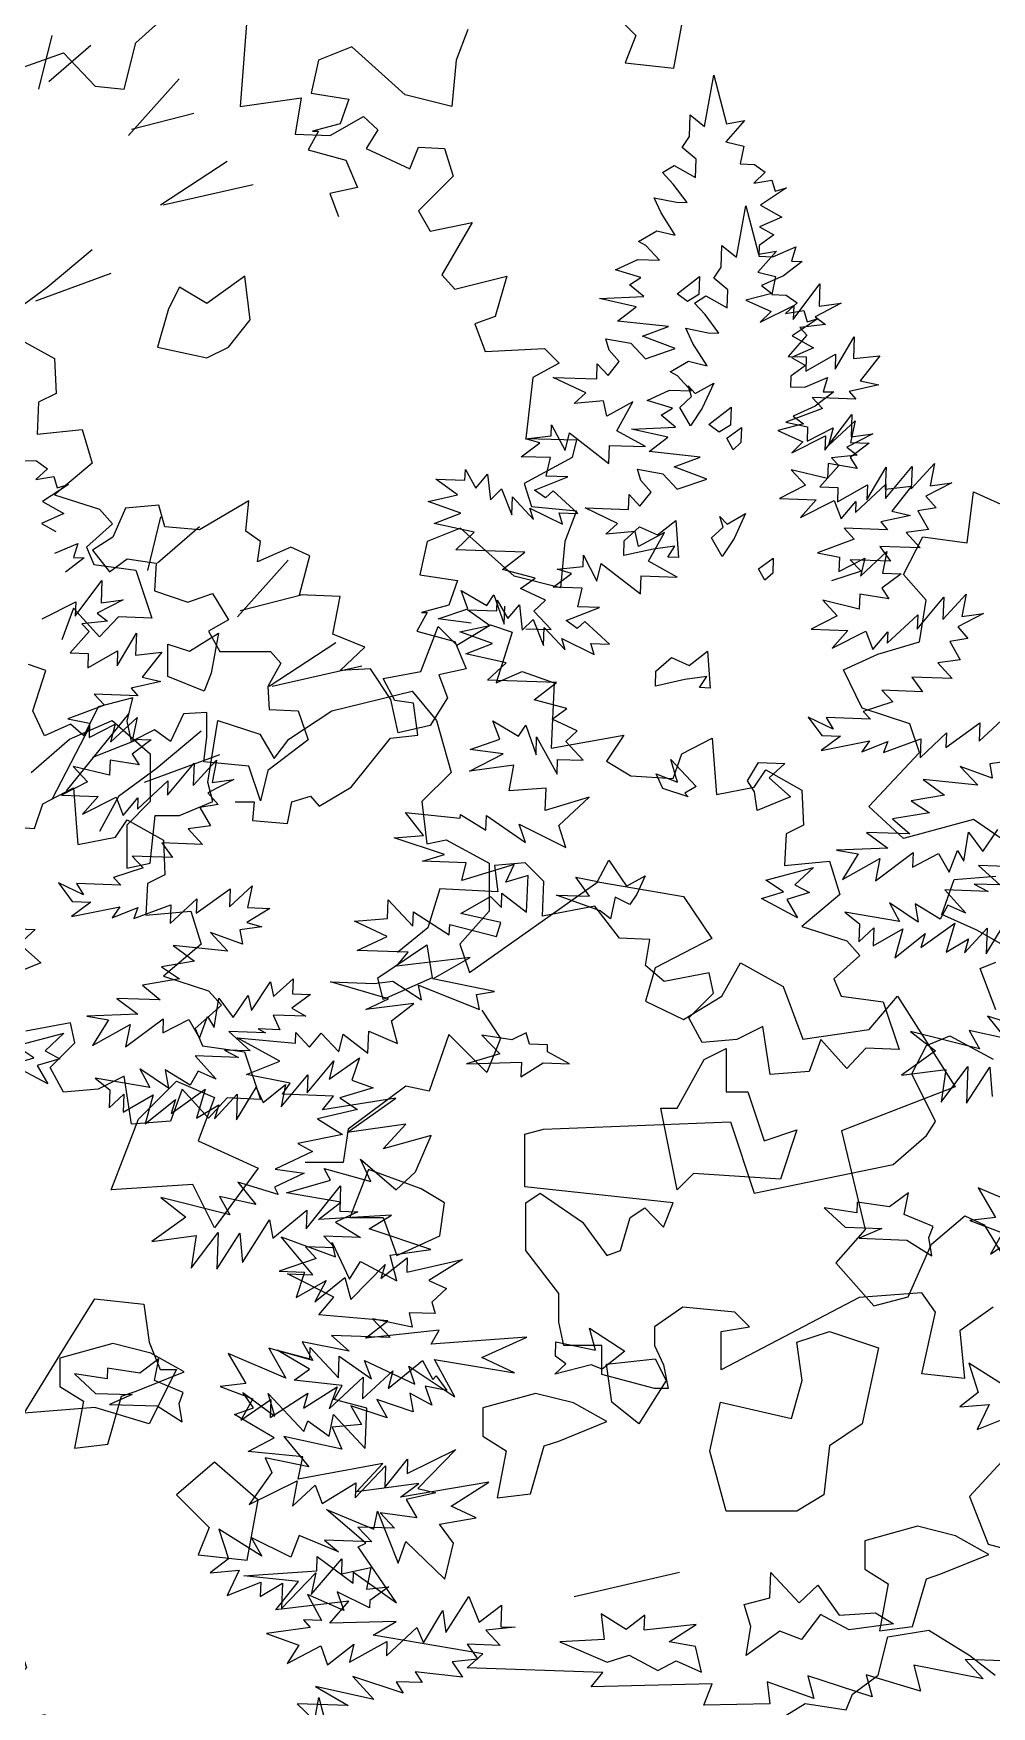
# Model space of a CAD drawing. Header units: inches. Extents: x 11.9 to 85.3, y 21.1 to 37.4.
# Drawn here: x 28.207 to 28.52, y 22.707 to 23.254 of the extents above; entities that cross this region are included whole.
import ezdxf

# ---------------------------------------------------------------- set-up
doc = ezdxf.new("R2010")
doc.units = ezdxf.units.IN
doc.header["$MEASUREMENT"] = 0
doc.layers.add('CAY', color=94, linetype='Continuous')
doc.layers.add('CAY-3', color=61, linetype='Continuous')

# ---------------------------------------------------------------- blocks, each defined once
blk = doc.blocks.new('A$C76451831')
at = {"layer": 'CAY'}
for p, q in [((1479.9, 1929.8), (1538.3, 1944)), ((1538.3, 1944), (1555.9, 1922.7)), ((1448.6, 1909.2), (1479.9, 1929.8)), ((1288.9, 1909.2), (1320.1, 1922.7)), ((1320.1, 1922.7), (1347.8, 1898.6)), ((1389.7, 1877.9), (1396.8, 1922.7)), ((1396.8, 1922.7), (1427.4, 1912.7)), ((1427.4, 1912.7), (1438, 1895)), ((1555.9, 1922.7), (1566.6, 1885)), ((1261.1, 1885), (1288.9, 1909.2)), ((1438, 1895), (1448.6, 1909.2)), ((1347.8, 1898.6), (1347.8, 1863.8)), ((1393.2, 1863.8), (1389.7, 1877.9)), ((1566.6, 1885), (1545.3, 1863.8)), ((1347.8, 1863.8), (1330.7, 1846.6)), ((1369, 1853.7), (1393.2, 1863.8)), ((1545.3, 1863.8), (1548.9, 1833.1)), ((1347.8, 1818.9), (1351.4, 1853.7)), ((1351.4, 1853.7), (1369, 1853.7)), ((1330.7, 1846.6), (1330.7, 1815.4)), ((1548.9, 1833.1), (1563, 1836)), ((1563, 1836), (1594.3, 1818.9)), ((1330.7, 1815.4), (1347.8, 1818.9)), ((1594.3, 1818.9), (1594.3, 1784.1)), ((1580.1, 1739.3), (1673.3, 1805.4)), ((1673.3, 1805.4), (1735.8, 1794.7)), ((1735.8, 1794.7), (1756.4, 1764.1)), ((1594.3, 1784.1), (1573, 1759.9)), ((1573, 1759.9), (1580.1, 1739.3)), ((1756.4, 1764.1), (1715.1, 1742.8)), ((1715.1, 1742.8), (1708.1, 1718.6)), ((1763.5, 1722.2), (1777.1, 1746.4)), ((1777.1, 1746.4), (1808.3, 1729.3)), ((1808.3, 1729.3), (1822.5, 1690.9)), ((1708.1, 1718.6), (1735.8, 1705.1)), ((1735.8, 1705.1), (1763.5, 1722.2)), ((1870.8, 1698), (1891.4, 1722.2)), ((1891.4, 1722.2), (1933.3, 1656.1)), ((1822.5, 1690.9), (1870.8, 1698)), ((1933.3, 1656.1), (1850.8, 1624.3)), ((1850.8, 1624.3), (1867.9, 1552.3)), ((1916.2, 1541.7), (1940.4, 1562.3)), ((1940.4, 1562.3), (1954.5, 1555.8)), ((1867.9, 1552.3), (1846.6, 1528.1)), ((1954.5, 1555.8), (1982.2, 1510.4)), ((1899.1, 1503.3), (1916.2, 1541.7)), ((1846.6, 1528.1), (1874.3, 1496.9)), ((1874.3, 1496.9), (1899.1, 1503.3)), ((1985.2, 1403.1), (1943.9, 1358.2)), ((1943.9, 1358.2), (1957.5, 1323.4)), ((1957.5, 1323.4), (2020, 1306.3)), ((1732.8, 1302.8), (1656.2, 1285.1)), ((5943, 1269.4), (5949.7, 1306.8)), ((5949.7, 1306.8), (5958.9, 1271.5)), ((5931.9, 1262.1), (5932.4, 1277.9)), ((5932.4, 1277.9), (5943, 1269.4)), ((5972.1, 1273.8), (5958.5, 1258.4)), ((5958.9, 1271.5), (5972.1, 1273.8)), ((5926.6, 1254.1), (5931.9, 1262.1)), ((5936.7, 1245.6), (5926.6, 1254.1)), ((5958.5, 1258.4), (5971.5, 1255.2)), ((5971.5, 1255.2), (5968.8, 1242.2)), ((5936.3, 1232.4), (5936.7, 1245.6)), ((5968.8, 1242.2), (5979.2, 1241.8)), ((5979.2, 1241.8), (5987.1, 1236.1)), ((5912.4, 1236), (5920.7, 1241.1)), ((5920.2, 1227.6), (5912.4, 1236)), ((5920.7, 1241.1), (5936.3, 1232.4)), ((5987.1, 1236.1), (5978.7, 1228.2)), ((5978.7, 1228.2), (5991.9, 1230.5)), ((5991.9, 1230.5), (5994.4, 1222.3)), ((5906.3, 1217.6), (5922.5, 1214.3)), ((5911.3, 1206.6), (5906.3, 1217.6)), ((5930.2, 1214.1), (5920.2, 1227.6)), ((6002.6, 1224.7), (5983.6, 1212.2)), ((5994.4, 1222.3), (6002.6, 1224.7)), ((5921.6, 1190.3), (5911.3, 1206.6)), ((5922.5, 1214.3), (5930.2, 1214.1)), ((5983.6, 1212.2), (5999.1, 1203.5)), ((5894.8, 1185.8), (5908.2, 1193.5)), ((5908.2, 1193.5), (5921.6, 1190.3)), ((5999.1, 1203.5), (5983, 1196.4)), ((5983, 1196.4), (5993.3, 1190.6)), ((5900.1, 1182.9), (5894.8, 1185.8)), ((5910.1, 1172.2), (5900.1, 1182.9)), ((5982.6, 1182.8), (5982.3, 1175.1)), ((5993.3, 1190.6), (5982.6, 1182.8)), ((5992.7, 1174.7), (6009.3, 1181.8)), ((6009.3, 1181.8), (6006.2, 1171.5)), ((5878.2, 1165.1), (5894.3, 1172.7)), ((5894.3, 1172.7), (5910.1, 1172.2)), ((5982.3, 1175.1), (5992.7, 1174.7)), ((6013.9, 1171.3), (6000.4, 1160.8)), ((6006.2, 1171.5), (6013.9, 1171.3)), ((5896.6, 1159.5), (5878.2, 1165.1)), ((5888.2, 1154.3), (5896.6, 1159.5)), ((6000.4, 1160.8), (5984.3, 1153.7)), ((5866.6, 1144.2), (5898.8, 1145.8)), ((5898.8, 1145.8), (5888.2, 1154.3)), ((5991.8, 1148), (5973, 1143.2)), ((5984.3, 1153.7), (5991.8, 1148)), ((6007.4, 1128.9), (6026.9, 1154.9)), ((6026.9, 1154.9), (6026.3, 1138.6)), ((5893.1, 1138.3), (5866.6, 1144.2)), ((5879.6, 1127.9), (5893.1, 1138.3)), ((5973, 1143.2), (5991.3, 1134.9)), ((5983.3, 1127), (6007.8, 1139.3)), ((5991.3, 1134.9), (5983.3, 1127)), ((6007.8, 1139.3), (6007.4, 1128.9)), ((6042.3, 1140.8), (6023.3, 1131)), ((6026.3, 1138.6), (6042.3, 1140.8)), ((5916.6, 1123.9), (5879.6, 1127.9)), ((5897.8, 1116.8), (5916.6, 1123.9)), ((6030.9, 1125.3), (6012.2, 1123.3)), ((6012.2, 1123.3), (6017.4, 1117.6)), ((6023.3, 1131), (6030.9, 1125.3)), ((5443.6, 1115.3), (5470, 1100.6)), ((5871, 1115), (5889.4, 1111.7)), ((5873.4, 1106.8), (5871, 1115)), ((5889.4, 1111.7), (5899.9, 1100.4)), ((5921.5, 1107.8), (5897.8, 1116.8)), ((5899.9, 1100.4), (5921.5, 1107.8)), ((6017.4, 1117.6), (6003.8, 1102.2)), ((6037.9, 1092.9), (6051.8, 1116.4)), ((6051.8, 1116.4), (6051.3, 1100.6)), ((5470, 1100.6), (5471.1, 1075.2)), ((5864.5, 1085.8), (5864.9, 1096.7)), ((5864.9, 1096.7), (5872.8, 1088.2)), ((5872.8, 1088.2), (5880.8, 1098.4)), ((5880.8, 1098.4), (5873.4, 1106.8)), ((6003.8, 1102.2), (6016.9, 1101.8)), ((6016.5, 1091.4), (6038.3, 1103.8)), ((6016.9, 1101.8), (6016.5, 1091.4)), ((6038.3, 1103.8), (6037.9, 1092.9)), ((6051.3, 1100.6), (6070.4, 1102.6)), ((6070.4, 1102.6), (6056.2, 1084.5)), ((5856.5, 1075.7), (5832.8, 1086.9)), ((5832.8, 1086.9), (5864.5, 1085.8)), ((6056.2, 1084.5), (6069.6, 1081.4)), ((5471.1, 1075.2), (5458.4, 1068.9)), ((5848, 1067.8), (5856.5, 1075.7)), ((6053, 1071.1), (6021.3, 1072.2)), ((6021.3, 1072.2), (6028.7, 1064.2)), ((6069.6, 1081.4), (6048.2, 1076.7)), ((6048.2, 1076.7), (6053, 1071.1)), ((5458.4, 1068.9), (5457.3, 1045.7)), ((5869.4, 1069.8), (5848, 1067.8)), ((5871.7, 1058.8), (5869.4, 1069.8)), ((5890.7, 1069), (5871.7, 1058.8)), ((5879.1, 1048.1), (5890.7, 1069)), ((6028.7, 1064.2), (6002.1, 1054.3)), ((5457.3, 1045.7), (5490, 1048.9)), ((5490, 1048.9), (5497.4, 1024.6)), ((5831.4, 1044.3), (5831.6, 1052.5)), ((5831.6, 1052.5), (5841.4, 1033.6)), ((5900, 1036.5), (5879.1, 1048.1)), ((6002.1, 1054.3), (6017.8, 1051)), ((6017.8, 1051), (6017.5, 1040.6)), ((6017.5, 1040.6), (6036.4, 1050.3)), ((6033.2, 1037.3), (6052.4, 1055.2)), ((6036.4, 1050.3), (6033.2, 1037.3)), ((6052.4, 1055.2), (6049.1, 1039.5)), ((5809.5, 1029.2), (5823, 1039.2)), ((5812.7, 1042.3), (5831.4, 1044.3)), ((5823, 1039.2), (5812.7, 1042.3)), ((5841.4, 1033.6), (5844.6, 1046.6)), ((5844.6, 1046.6), (5873.3, 1024.3)), ((5873.3, 1024.3), (5873.7, 1037.4)), ((5873.7, 1037.4), (5900, 1036.5)), ((6062.7, 1039), (6048.8, 1028.6)), ((6049.1, 1039.5), (6062.7, 1039)), ((5446.4, 1026.4), (5456.8, 1026.1)), ((5456.8, 1026.1), (5464.8, 1020.4)), ((5497.4, 1024.6), (5470, 1001.4)), ((5830.8, 1028.5), (5809.5, 1029.2)), ((5827.6, 1015), (5830.8, 1028.5)), ((6032.8, 1024.2), (6032.4, 1013.3)), ((6053.9, 1020.7), (6032.8, 1024.2)), ((6048.8, 1028.6), (6053.9, 1020.7)), ((6093.3, 1005.7), (6110.2, 1024.2)), ((6110.2, 1024.2), (6107, 1008)), ((5464.8, 1020.4), (5456.3, 1012.5)), ((5456.3, 1012.5), (5469.5, 1014.7)), ((5469.5, 1014.7), (5472, 1006.5)), ((5747.3, 1012.8), (5768.6, 1012.1)), ((5763.2, 1001.4), (5747.3, 1012.8)), ((5768.6, 1012.1), (5768.9, 1019.8)), ((5768.9, 1019.8), (5776.6, 1006.4)), ((5776.6, 1006.4), (5785.1, 1016.5)), ((5785.1, 1016.5), (5787.1, 997.8)), ((5819.1, 1004.9), (5843.5, 1014.5)), ((5843.5, 1014.5), (5827.6, 1015)), ((6005.9, 1019.7), (6016.3, 1008.4)), ((6032.4, 1013.3), (6005.9, 1019.7)), ((6074.5, 998.7), (6093.9, 1022)), ((6093.9, 1022), (6093.3, 1005.7)), ((5480.2, 1008.9), (5461.2, 996.5)), ((5470, 1001.4), (5502.7, 990.9)), ((5472, 1006.5), (5480.2, 1008.9)), ((5741.8, 996.7), (5763.2, 1001.4)), ((5787.1, 997.8), (5795.1, 1005.7)), ((5795.1, 1005.7), (5802.6, 986.9)), ((5802.6, 986.9), (5803.1, 1000)), ((5803.1, 1000), (5818.4, 983.6)), ((5827.1, 999.2), (5819.1, 1004.9)), ((5832.7, 1004.4), (5827.1, 999.2)), ((5850.7, 987.9), (5832.7, 1004.4)), ((6016.3, 1008.4), (5997.4, 998.7)), ((5997.4, 998.7), (6024.1, 997.7)), ((6052.8, 988.6), (6074.8, 1009.1)), ((6074.8, 1009.1), (6074.5, 998.7)), ((6122.9, 1010.1), (6104, 1000.4)), ((6104, 1000.4), (6111.4, 992)), ((6107, 1008), (6122.9, 1010.1)), ((5476.8, 987.8), (5460.6, 980.6)), ((5461.2, 996.5), (5476.8, 987.8)), ((5502.7, 990.9), (5512.2, 980.3)), ((5765.5, 988.2), (5741.8, 996.7)), ((5746.2, 980.7), (5765.5, 988.2)), ((5818.4, 983.6), (5815.9, 991.8)), ((5815.9, 991.8), (5839.5, 980.1)), ((5839.5, 980.1), (5837.1, 988.4)), ((5837.1, 988.4), (5850.7, 987.9)), ((6024.1, 997.7), (6012.8, 985)), ((6012.8, 985), (6037.3, 997.3)), ((6037.3, 997.3), (6042.2, 983.9)), ((6042.2, 983.9), (6053.1, 996.7)), ((6053.1, 996.7), (6052.8, 988.6)), ((6111.4, 992), (6098.2, 989.7)), ((6098.2, 989.7), (6105.9, 976.3)), ((5460.6, 980.6), (5470.9, 974.8)), ((5512.2, 980.3), (5493.2, 963.4)), ((5775.4, 974.2), (5746.2, 980.7)), ((5761.9, 961.5), (5775.4, 974.2)), ((6105.9, 976.3), (6089.5, 974.1)), ((6089.5, 974.1), (6099.9, 962.9)), ((5470.3, 959), (5486.9, 966.1)), ((5486.9, 966.1), (5483.8, 955.8)), ((5493.2, 963.4), (5498.5, 950.8)), ((6070.5, 963.9), (6078.3, 953.2)), ((6099.9, 962.9), (6070.5, 963.9)), ((5491.5, 955.5), (5478, 945.1)), ((5483.8, 955.8), (5491.5, 955.5)), ((5498.5, 950.8), (5529.1, 946.6)), ((5812.1, 959.8), (5761.9, 961.5)), ((5795.8, 947.2), (5812.1, 959.8)), ((6078.3, 953.2), (6048.9, 954.2)), ((6048.9, 954.2), (6056.8, 945.8)), ((5485, 913.1), (5504.5, 939.2)), ((5504.5, 939.2), (5503.9, 922.9)), ((5529.1, 946.6), (5540.7, 911.8)), ((5819.6, 940.9), (5795.8, 947.2)), ((5808.9, 933.2), (5819.6, 940.9)), ((6056.8, 945.8), (6035.2, 938.9)), ((5770.8, 918.6), (5765.8, 931.9)), ((5765.8, 931.9), (5784.4, 920.9)), ((5784.4, 920.9), (5789.7, 928.8)), ((5789.7, 928.8), (5797.1, 907.3)), ((5827.2, 924.8), (5808.9, 933.2)), ((5460.9, 911.2), (5485.4, 923.5)), ((5483.7, 919.1), (5475.3, 895.9)), ((5502.7, 898.1), (5483.7, 919.1)), ((5485.4, 923.5), (5485, 913.1)), ((5519.9, 925), (5501, 915.3)), ((5501, 915.3), (5508.5, 909.6)), ((5503.9, 922.9), (5519.9, 925)), ((5749.2, 911.2), (5770.8, 918.6)), ((5797.1, 907.3), (5797.6, 920.4)), ((5818.7, 916.9), (5827.2, 924.8)), ((5831.4, 903.4), (5818.7, 916.9)), ((5495.1, 901.9), (5481.4, 886.5)), ((5508.5, 909.6), (5489.8, 907.5)), ((5489.8, 907.5), (5495.1, 901.9)), ((5516.4, 912.8), (5502.7, 898.1)), ((5540.7, 911.8), (5516.4, 912.8)), ((5773.1, 908.1), (5749.2, 911.2)), ((5812.9, 904), (5831.4, 903.4)), ((5515.5, 877.1), (5529.5, 900.7)), ((5529.5, 900.7), (5528.9, 884.8)), ((5481.4, 886.5), (5494.5, 886)), ((5494.1, 875.6), (5515.9, 888)), ((5494.5, 886), (5494.1, 875.6)), ((5515.9, 888), (5515.5, 877.1)), ((5528.9, 884.8), (5548, 886.9)), ((5548, 886.9), (5533.8, 868.8)), ((5547.3, 865.6), (5525.8, 860.9)), ((5533.8, 868.8), (5547.3, 865.6)), ((5498.9, 856.4), (5506.3, 848.5)), ((5530.6, 855.3), (5498.9, 856.4)), ((5525.8, 860.9), (5530.6, 855.3)), ((5506.3, 848.5), (5479.7, 838.5)), ((5479.7, 838.5), (5495.4, 835.2)), ((5495.4, 835.2), (5495.1, 824.8)), ((5495.1, 824.8), (5514, 834.6)), ((5510.8, 821.5), (5530, 839.5)), ((5514, 834.6), (5510.8, 821.5)), ((5530, 839.5), (5526.8, 823.7)), ((5540.3, 823.2), (5526.4, 812.8)), ((5526.8, 823.7), (5540.3, 823.2)), ((5510, 797.5), (5483.5, 803.9)), ((5483.5, 803.9), (5494, 792.7)), ((5510.4, 808.4), (5510, 797.5)), ((5531.5, 805), (5510.4, 808.4)), ((5526.4, 812.8), (5531.5, 805)), ((5552.1, 782.9), (5571.5, 806.3)), ((5570.9, 790), (5587.9, 808.4)), ((5571.5, 806.3), (5570.9, 790)), ((5587.9, 808.4), (5584.6, 792.2)), ((5494, 792.7), (5475, 782.9)), ((5530.4, 772.8), (5552.4, 793.3)), ((5552.4, 793.3), (5552.1, 782.9)), ((5600.5, 794.4), (5581.6, 784.6)), ((5584.6, 792.2), (5600.5, 794.4)), ((5475, 782.9), (5501.7, 782)), ((5501.7, 782), (5490.4, 769.2)), ((5490.4, 769.2), (5514.9, 781.5)), ((5514.9, 781.5), (5519.8, 768.2)), ((5519.8, 768.2), (5530.7, 781)), ((5530.7, 781), (5530.4, 772.8)), ((5581.6, 784.6), (5589, 776.2)), ((5589, 776.2), (5575.8, 773.9)), ((5575.8, 773.9), (5583.5, 760.5)), ((5583.5, 760.5), (5567.1, 758.4)), ((5567.1, 758.4), (5577.6, 747.1)), ((5577.6, 747.1), (5548.1, 748.2)), ((5548.1, 748.2), (5555.9, 737.5)), ((5526.5, 738.5), (5534.4, 730.1)), ((5555.9, 737.5), (5526.5, 738.5)), ((5472.8, 719.1), (5482.8, 705.6)), ((5491.1, 710.3), (5472.8, 719.1)), ((5518.1, 717.5), (5485.9, 718.6)), ((5485.9, 718.6), (5491.1, 710.3)), ((5534.4, 730.1), (5512.8, 723.1)), ((5512.8, 723.1), (5518.1, 717.5)), ((5554.2, 689.5), (5573.5, 707.4)), ((5573.1, 697), (5597.7, 714.7)), ((5573.5, 707.4), (5573.1, 697)), ((5597.3, 701.6), (5613.7, 716.9)), ((5597.7, 714.7), (5597.3, 701.6)), ((5613.7, 716.9), (5610.4, 701.1)), ((5496.3, 705.1), (5482.4, 694.7)), ((5482.4, 694.7), (5517.5, 701.6)), ((5482.8, 705.6), (5496.3, 705.1)), ((5517.5, 701.6), (5511.8, 693.7)), ((5511.8, 693.7), (5530.6, 701.2)), ((5527.6, 693.1), (5554.7, 703.1)), ((5530.6, 701.2), (5527.6, 693.1)), ((5554.7, 703.1), (5554.2, 689.5)), ((5626.7, 700.5), (5610, 690.2)), ((5610.4, 701.1), (5626.7, 700.5)), ((5606.7, 674.5), (5583.5, 683)), ((5583.5, 683), (5596.1, 669.4)), ((5620.8, 687.1), (5604.8, 685)), ((5604.8, 685), (5606.7, 674.5)), ((5610, 690.2), (5620.8, 687.1)), ((5596.1, 669.4), (5556.4, 673.5)), ((5556.4, 673.5), (5571.9, 662.1)), ((5571.9, 662.1), (5547.7, 658)), ((5547.7, 658), (5561, 649.3)), ((5561, 649.3), (5534.1, 644.8)), ((5613.2, 626.2), (5627.1, 647)), ((5627.1, 647), (5629.4, 636.5)), ((5629.4, 636.5), (5643.5, 649.2)), ((5643.5, 649.2), (5643.1, 638.3)), ((5515.2, 635.1), (5530.7, 623.7)), ((5546.9, 634), (5515.2, 635.1)), ((5534.1, 644.8), (5546.9, 634)), ((5586.1, 614), (5589.5, 635.2)), ((5589.5, 635.2), (5599.9, 621.2)), ((5599.9, 621.2), (5610.9, 637.2)), ((5610.9, 637.2), (5613.2, 626.2)), ((5656.2, 637.9), (5642.7, 627.9)), ((5643.1, 638.3), (5656.2, 637.9)), ((5530.7, 623.7), (5493.4, 622.2)), ((5493.4, 622.2), (5509.2, 619.4)), ((5575.4, 606.2), (5581.3, 621.9)), ((5581.3, 621.9), (5586.1, 614)), ((5629, 622.9), (5634, 612.3)), ((5652.9, 622.1), (5629, 622.9)), ((5642.7, 627.9), (5652.9, 622.1)), ((5509.2, 619.4), (5497.7, 600.8)), ((5497.7, 600.8), (5525, 616.1)), ((5521.7, 599.9), (5549.1, 620.3)), ((5525, 616.1), (5521.7, 599.9)), ((5549.1, 620.3), (5548.8, 609.9)), ((5548.8, 609.9), (5567.7, 619.6)), ((5567.7, 619.6), (5575.4, 606.2)), ((5596.8, 610.9), (5612.2, 596.8)), ((5623.5, 610), (5596.8, 610.9)), ((5618.2, 612.9), (5623.5, 610)), ((5634, 612.3), (5618.2, 612.9)), ((5612.2, 596.8), (5593.6, 597.4)), ((5593.6, 597.4), (5603.9, 592.1)), ((5603.9, 592.1), (5572.2, 593.2)), ((5572.2, 593.2), (5587.5, 576.3)), ((5653.7, 566.3), (5673.1, 589.7)), ((5669.9, 576.2), (5691.8, 591.7)), ((5673.1, 589.7), (5669.9, 576.2)), ((5691.8, 591.7), (5686.2, 575.6)), ((5499.6, 577.1), (5510.2, 568.6)), ((5539.2, 570.3), (5499.6, 577.1)), ((5552.8, 569.8), (5532, 583.7)), ((5532, 583.7), (5539.2, 570.3)), ((5568.7, 572), (5550.5, 583.1)), ((5550.5, 583.1), (5552.8, 569.8)), ((5574.5, 582.2), (5568.7, 572)), ((5587.5, 576.3), (5574.5, 582.2)), ((5621.8, 559.3), (5638.1, 572.3)), ((5634.8, 556.1), (5654.2, 579.4)), ((5638.1, 572.3), (5634.8, 556.1)), ((5654.2, 579.4), (5653.7, 566.3)), ((5686.2, 575.6), (5701.9, 570.1)), ((5510.2, 568.6), (5509.7, 555.5)), ((5509.7, 555.5), (5520.5, 565.5)), ((5520.5, 565.5), (5520, 552.4)), ((5520, 552.4), (5541.7, 564.8)), ((5541.7, 564.8), (5536, 543.7)), ((5536, 543.7), (5557.9, 561.5)), ((5554.9, 551.2), (5579.5, 568.9)), ((5557.9, 561.5), (5554.9, 551.2)), ((5579.5, 568.9), (5573.3, 547.8)), ((5586.4, 547.4), (5602.9, 565.4)), ((5602.3, 546.8), (5616.7, 570.3)), ((5602.9, 565.4), (5602.3, 546.8)), ((5616.7, 570.3), (5621.8, 559.3)), ((5701.9, 570.1), (5677.6, 562.8)), ((5677.6, 562.8), (5690.5, 554.2)), ((5573.3, 547.8), (5589.5, 557.7)), ((5589.5, 557.7), (5586.4, 547.4)), ((5690.5, 554.2), (5661.2, 547.5)), ((5679.4, 536), (5647, 529.4)), ((5661.2, 547.5), (5679.4, 536)), ((5683.6, 539.8), (5680.1, 515.6)), ((5657.7, 523.6), (5630.5, 510.9)), ((5647, 529.4), (5657.7, 523.6)), ((5680.1, 515.6), (5652.4, 515.6)), ((5632.6, 492.3), (5603.4, 501.4)), ((5603.4, 501.4), (5616.4, 485.1)), ((5651.7, 507.9), (5630, 497.8)), ((5630.5, 510.9), (5651.7, 507.9)), ((5597.6, 477.6), (5547.3, 490.2)), ((5547.3, 490.2), (5565.4, 476)), ((5589.9, 491), (5597.6, 477.6)), ((5616.4, 485.1), (5589.9, 491)), ((5630, 497.8), (5632.6, 492.3)), ((5653, 467.5), (5678.1, 498.8)), ((5678.1, 498.8), (5677.5, 480.3)), ((5565.4, 476), (5540.7, 458.3)), ((5628.7, 460.7), (5653.5, 481.1)), ((5653.5, 481.1), (5653, 467.5)), ((5690.6, 479.8), (5674.5, 472.2)), ((5677.5, 480.3), (5690.6, 479.8)), ((5540.7, 458.3), (5573.1, 462.6)), ((5569.5, 438.7), (5589, 464.8)), ((5573.1, 462.6), (5569.5, 438.7)), ((5589, 464.8), (5588.1, 438)), ((5588.1, 438), (5604.8, 464.2)), ((5604.8, 464.2), (5606.8, 442.8)), ((5606.8, 442.8), (5626.5, 473.9)), ((5626.5, 473.9), (5628.7, 460.7)), ((5674.5, 472.2), (5692.6, 461.1)), ((5652.5, 454.4), (5660.4, 445.9)), ((5673.8, 453.6), (5652.5, 454.4)), ((5665.9, 462.1), (5673.8, 453.6)), ((5692.6, 461.1), (5665.9, 462.1)), ((5660.4, 445.9), (5633.3, 436.5)), ((5685.6, 416.1), (5710.5, 441.5)), ((5707.5, 431.2), (5726.6, 446.4)), ((5710.5, 441.5), (5707.5, 431.2)), ((5726.6, 446.4), (5726.2, 435.9)), ((5726.2, 435.9), (5766.8, 445)), ((5766.8, 445), (5742.3, 429.9)), ((5633.3, 436.5), (5651.9, 435.8)), ((5651.9, 435.8), (5645.8, 417.4)), ((5645.8, 417.4), (5667.5, 429.8)), ((5659.3, 414.3), (5681.2, 432.1)), ((5667.5, 429.8), (5659.3, 414.3)), ((5681.2, 432.1), (5685.6, 416.1)), ((5742.3, 429.9), (5755.2, 424.1)), ((5755.2, 424.1), (5744.5, 414)), ((5744.5, 414), (5746.9, 405.8)), ((5701.4, 401.9), (5714.1, 388.3)), ((5730.2, 395.9), (5701.4, 401.9)), ((5746.9, 405.8), (5727.9, 406.4)), ((5727.9, 406.4), (5730.2, 395.9)), ((5714.1, 388.3), (5671.6, 389.8)), ((5671.6, 389.8), (5684.3, 378.5)), ((5625.9, 380.5), (5638.3, 358.8)), ((5657.8, 371.7), (5625.9, 380.5)), ((5650.1, 385.1), (5657.8, 371.7)), ((5684.3, 378.5), (5650.1, 385.1)), ((5596.3, 376.6), (5609.2, 354.8)), ((5638.3, 358.8), (5596.3, 376.6)), ((5712.8, 351.2), (5737.6, 371.6)), ((5737.6, 371.6), (5745.2, 357.8)), ((5609.2, 354.8), (5590.5, 352.7)), ((5669.7, 336.4), (5694.5, 359.5)), ((5694, 343.7), (5716, 364.2)), ((5694.5, 359.5), (5694, 343.7)), ((5716, 364.2), (5712.8, 351.2)), ((5745.2, 357.8), (5747.6, 360.4)), ((5747.6, 360.4), (5755.4, 349.7)), ((5590.5, 352.7), (5614.2, 343.7)), ((5614.2, 343.7), (5605.5, 328.2)), ((5605.5, 328.2), (5627.4, 343.3)), ((5626.9, 330.2), (5654.2, 347.8)), ((5627.4, 343.3), (5626.9, 330.2)), ((5651.2, 337), (5675.7, 352.5)), ((5654.2, 347.8), (5651.2, 337)), ((5675.7, 352.5), (5669.7, 336.4)), ((5730.8, 334.2), (5704.4, 343.3)), ((5704.4, 343.3), (5712.1, 329.9)), ((5744.6, 339.2), (5728.6, 347.9)), ((5728.6, 347.9), (5730.8, 334.2)), ((5755.4, 349.7), (5739.6, 353)), ((5739.6, 353), (5744.6, 339.2)), ((5712.1, 329.9), (5685.6, 338.5)), ((5685.6, 338.5), (5693.3, 325.1)), ((5693.3, 325.1), (5672, 323.1)), ((5672, 323.1), (5679.1, 307)), ((5636.8, 316.2), (5655.1, 294.3)), ((5679.1, 307), (5636.8, 316.2)), ((5726.5, 289.5), (5762, 306.9)), ((5762, 306.9), (5734.3, 278.4)), ((5623.2, 300.8), (5628.2, 290.2)), ((5655.1, 294.3), (5623.2, 300.8)), ((5688.7, 271.8), (5710.9, 295)), ((5710.3, 279.2), (5726.9, 299.9)), ((5710.9, 295), (5710.3, 279.2)), ((5726.9, 299.9), (5726.5, 289.5)), ((5628.2, 290.2), (5611.5, 266.8)), ((5611.5, 266.8), (5646.6, 284.1)), ((5646.6, 284.1), (5643.2, 265.7)), ((5643.2, 265.7), (5659.6, 281)), ((5659.6, 281), (5664.6, 267.6)), ((5664.6, 267.6), (5689.1, 282.7)), ((5689.1, 282.7), (5688.7, 271.8)), ((5747.3, 275.2), (5725.9, 270.5)), ((5725.9, 270.5), (5733.6, 257.1)), ((5734.3, 278.4), (5747.3, 275.2)), ((5733.6, 257.1), (5706.9, 260.7)), ((5706.9, 260.7), (5717.4, 249.5)), ((5620.7, 229.3), (5589.6, 249)), ((5589.6, 249), (5596.6, 227.4)), ((5647.9, 244.2), (5641.9, 228.5)), ((5676.5, 232.3), (5647.9, 244.2)), ((5717.4, 249.5), (5690.7, 250.4)), ((5690.7, 250.4), (5700.8, 239.6)), ((5641.9, 228.5), (5613, 242.7)), ((5613, 242.7), (5620.7, 229.3)), ((5700.8, 239.6), (5666.4, 240.8)), ((5666.4, 240.8), (5676.5, 232.3)), ((5596.6, 227.4), (5583.1, 217)), ((5656.8, 201.3), (5679, 227.2)), ((5679, 227.2), (5678.7, 216.4)), ((5678.7, 216.4), (5700.1, 221.1)), ((5700.1, 221.1), (5696.9, 205.3)), ((5583.1, 217), (5604.4, 219)), ((5604.4, 219), (5595.6, 200.7)), ((5595.6, 200.7), (5620, 210.3)), ((5620, 210.3), (5619.6, 199.9)), ((5619.6, 199.9), (5635.8, 209.7)), ((5635.2, 191.1), (5660.1, 217)), ((5635.8, 209.7), (5635.2, 191.1)), ((5660.1, 217), (5656.8, 201.3)), ((5696.9, 205.3), (5713.2, 207)), ((5713.2, 207), (5699.3, 197.1)), ((5654.1, 201.4), (5664.3, 182.4)), ((5680.4, 189.6), (5654.1, 201.4)), ((5699.1, 191.6), (5675.5, 203.3)), ((5675.5, 203.3), (5680.4, 189.6)), ((5699.3, 197.1), (5699.1, 191.6)), ((5754.7, 173.8), (5771.4, 200)), ((5771.4, 200), (5778.9, 181.1)), ((5651.2, 182.9), (5656, 177.3)), ((5664.3, 182.4), (5651.2, 182.9)), ((5738.5, 166.2), (5752.5, 189.8)), ((5752.5, 189.8), (5754.7, 173.8)), ((5778.9, 181.1), (5795.2, 193.7)), ((5795.2, 193.7), (5794.7, 177.9)), ((5656, 177.3), (5624.1, 172.9)), ((5624.1, 172.9), (5647.8, 164.4)), ((5711.5, 156.8), (5733.5, 177.3)), ((5733.5, 177.3), (5738.5, 166.2)), ((5805.1, 177.5), (5783.7, 175.5)), ((5783.7, 175.5), (5794.2, 164.3)), ((5794.7, 177.9), (5805.1, 177.5)), ((5647.8, 164.4), (5639.2, 151.1)), ((5639.2, 151.1), (5663.7, 163.9)), ((5663.7, 163.9), (5668.6, 150.1)), ((5668.6, 150.1), (5687.7, 165.3)), ((5684.6, 152.2), (5711.8, 167.2)), ((5687.7, 165.3), (5684.6, 152.2)), ((5711.8, 167.2), (5711.5, 156.8)), ((5794.2, 164.3), (5770.2, 165.1)), ((5770.2, 165.1), (5778, 154.4)), ((5778, 154.4), (5759.3, 152.4)), ((5759.3, 152.4), (5766.7, 141.2)), ((5702.2, 124.9), (5659.9, 134.5)), ((5659.9, 134.5), (5683.5, 120.6)), ((5723.7, 129.6), (5686.9, 141.7)), ((5686.9, 141.7), (5702.2, 124.9)), ((5737.5, 137.3), (5718.5, 137.9)), ((5718.5, 137.9), (5723.7, 129.6)), ((5766.7, 141.2), (5732.4, 145.1)), ((5732.4, 145.1), (5737.5, 137.3)), ((5646.4, 121.9), (5664.3, 104.9)), ((5683.5, 120.6), (5646.4, 121.9))]:
    blk.add_line(p, q, dxfattribs=at)
for points in [[(5770.6, 1340), (5762.2, 1317.8), (5759, 1284.1), (5725.2, 1292.5), (5686.2, 1327.3), (5662, 1317.8), (5656.7, 1293.6), (5684.1, 1289.3), (5677.8, 1271.4), (5657.7, 1266.1), (5662, 1266.1), (5654.6, 1252.4), (5682, 1245), (5690.4, 1225), (5670.4, 1220.8), (5676.7, 1203.9)], [(936, 1353.6), (923.4, 1317.7), (941.3, 1311.4), (974, 1323), (997.2, 1298.7), (1018.3, 1296.6), (1026.7, 1330.4), (1055.2, 1355.7)], [(1107.9, 1353.6), (1102.7, 1284), (1147, 1290.3), (1142.7, 1263.9), (1168.1, 1262.9), (1192.3, 1276.6), (1202.9, 1267.1), (1194.4, 1253.4), (1226.1, 1238.6), (1232.4, 1254.5), (1251.4, 1253.4), (1257.7, 1233.4), (1232.4, 1208), (1240.8, 1193.3), (1271.4, 1199.6), (1249.3, 1161.6), (1258.8, 1151.1), (1296.7, 1160.6), (1288.3, 1131.1), (1273.5, 1125.8), (1280.9, 1105.7), (1324.2, 1107.9), (1334.7, 1097.3), (1315.7, 1086.8), (1310.4, 1042.5), (1347.4, 1041.4), (1344.2, 1028.7), (1309.4, 1009.8), (1314.7, 992.9), (1347.4, 989.7), (1338.9, 967.6), (1335.8, 933.8), (1302, 942.3), (1263, 977.1), (1238.7, 967.6), (1233.4, 943.3), (1260.9, 939.1), (1254.5, 921.2), (1234.5, 915.9), (1238.7, 915.9), (1231.3, 902.2), (1258.8, 894.8), (1267.2, 874.8), (1247.2, 870.5), (1253.5, 853.7)], [(5467.9, 1335.7), (5458.4, 1296.7)], [(5496.4, 1328.4), (5465.8, 1302)], [(5560.7, 1304.1), (5523.8, 1263)], [(1805.7, 1196), (1824.2, 1207.4), (1854.1, 1203), (1858.8, 1214.4), (1877.3, 1228.2), (1884.3, 1256.1), (1914.2, 1260.8), (1944.1, 1242.4), (1962.6, 1228.2)], [(5571.3, 1278.8), (5525.9, 1267.2)], [(5595.5, 1244), (5547, 1212.3)], [(5614.5, 1227.1), (5549.1, 1212.3)], [(1663.9, 807.9), (1648, 805.8), (1649.9, 795.3), (1626.6, 803.8), (1639.3, 790.2), (1599.5, 794.3), (1615, 782.9), (1590.8, 778.7), (1604.1, 770.1), (1577.2, 765.6), (1590, 754.7), (1558.3, 755.8), (1573.8, 744.4), (1536.6, 743), (1552.3, 740.2), (1540.8, 721.6), (1568.1, 736.9), (1564.8, 720.7), (1592.2, 741.1), (1591.9, 730.6), (1610.8, 740.4), (1618.5, 727), (1624.5, 742.7), (1629.2, 734.8), (1632.6, 756), (1643, 742), (1654, 757.9)], [(1666.6, 730.8), (1639.9, 731.7), (1655.3, 717.6), (1636.8, 718.2), (1647, 712.9), (1615.3, 714), (1630.6, 697.1), (1617.6, 703), (1611.9, 692.8), (1593.7, 703.8), (1595.9, 690.6), (1575.1, 704.5), (1582.3, 691.1), (1542.7, 697.9), (1553.3, 689.4), (1552.8, 676.3), (1563.6, 686.3), (1563.1, 673.2), (1584.9, 685.6), (1579.1, 664.5), (1601.1, 682.3), (1598, 672), (1622.6, 689.7), (1616.4, 668.6), (1632.6, 678.5), (1629.6, 668.1), (1646.1, 686.1), (1645.4, 667.6), (1659.8, 691.1)], [(1675.7, 613), (1646.5, 622.2), (1659.6, 605.9), (1633, 611.8), (1640.7, 598.4), (1590.4, 611), (1608.5, 596.8), (1583.9, 579.1), (1616.2, 583.4), (1612.6, 559.5), (1632.1, 585.5), (1631.2, 558.8), (1648, 585), (1649.9, 563.6)], [(1681.4, 479.5), (1639.5, 497.3), (1652.3, 475.6), (1633.6, 473.5), (1657.4, 464.5), (1648.7, 449), (1670.5, 464.1)], [(1663.8, 350.1), (1632.7, 369.7), (1639.7, 348.2), (1626.2, 337.8), (1647.6, 339.7), (1638.8, 321.5), (1663.1, 331)], [(1665, 152.8), (1630.2, 154), (1643.3, 140), (1592.9, 149.9), (1597.7, 131.1), (1558.2, 142.9), (1562.6, 126.9), (1515.6, 142.2), (1520, 125.7), (1486, 137.8), (1488.1, 121.8), (1440.1, 120.8), (1446.1, 136.4), (1358.1, 134.1), (1366.6, 144.6), (1267.9, 148.1), (1279.1, 158.1), (1199.4, 171.8), (1216.1, 181.6), (1168, 180.6), (1181.7, 196.4), (1128.5, 190.1), (1145, 210.9), (1105.3, 215), (1158.5, 218.6), (1158.8, 229), (1184.9, 209.5), (1185.2, 217.6), (1216.5, 195.2), (1188.5, 236.1), (1194, 238.6), (1165.5, 263.2), (1199.8, 248.8), (1202.6, 261.9), (1217.6, 224.2), (1223.1, 239.9), (1251.6, 212.6), (1257.9, 238.7), (1247.6, 252.6), (1274.4, 257.1), (1256.2, 265.5), (1283.5, 283.1), (1219.2, 272.2), (1232.7, 282.1), (1187.2, 276), (1206.5, 296.7), (1144.9, 285.2), (1148.2, 301.4), (1108.5, 305.5), (1127.4, 315.3), (1098.5, 332.2), (1112.3, 337.1), (1104.5, 348.3), (1127.9, 331.1), (1123.1, 347.6), (1148.9, 320), (1151.8, 327.6), (1167.3, 316.6), (1170.6, 332.4), (1193.7, 307.5), (1194.8, 337), (1171, 343.2), (1176.8, 353.5), (1142, 357.4), (1153.2, 365.2), (1129.6, 379.1), (1153.4, 372.9), (1153.7, 381), (1174.2, 359), (1174.8, 374.8), (1198.2, 358.2), (1193.2, 371.5), (1229.8, 354.3), (1225.3, 367.6), (1258.9, 345.2), (1244, 372.4), (1302.2, 362.7), (1278.5, 373.9), (1311.2, 388.7), (1241.7, 383.4), (1247.5, 393.6), (1193.8, 387.8), (1210.1, 400.4), (1160, 404.8), (1170.8, 417.6), (1137, 434.6), (1155.6, 434), (1132.5, 461.5), (1171.9, 447), (1169.5, 457.5), (1182.2, 430.8), (1190.3, 443.7), (1216.6, 429.6), (1211.8, 448.3), (1241.4, 452.3), (1196.6, 467.5), (1212.8, 477.3), (1159.7, 474.2), (1176, 486.8), (1136.3, 493.6), (1168.4, 502.9), (1163.7, 511.2), (1197.8, 501.9), (1190.2, 518), (1216.2, 495.8), (1230.2, 508.9), (1241.6, 535.3), (1206.8, 525.6), (1223.3, 543.6), (1180.5, 537.4), (1215.8, 562.4), (1162.5, 553.9), (1170.5, 564), (1133.4, 565.3), (1139.1, 573.3), (1107.2, 579.8), (1131.5, 589.4), (1100.4, 606.4), (1142.9, 602.6), (1143.1, 610.3), (1153.2, 599.5), (1161.7, 609.7), (1174.4, 596.1), (1177.5, 609.1), (1195.6, 595.3), (1196.2, 611.2), (1217.2, 602.3), (1212.8, 618.8), (1229.1, 631.3), (1194, 627.1), (1210.6, 634.7), (1168.4, 647.1), (1200.1, 646), (1213.8, 647.7), (1234.6, 633.9), (1232.3, 644.8), (1276.9, 627), (1274.6, 637.9), (1287.8, 640.2), (1242.8, 649.4), (1270.1, 664.8), (1216.4, 658.5), (1224.9, 668.7), (1187.8, 670), (1209.5, 680.1), (1185.8, 691.3), (1209.9, 693.2), (1210.4, 706.8), (1228.3, 687.6), (1228.7, 698), (1254.8, 681.2), (1255.1, 688.9), (1289.2, 680), (1292.3, 690.3), (1263.1, 696.8), (1284.8, 709.2), (1292.7, 701.2), (1293, 711.6), (1311.1, 697.8), (1312.1, 724.6), (1296, 719.7), (1301.9, 732.6), (1263.9, 720.8), (1267.1, 733.8), (1235.4, 734.9), (1251.4, 739.8), (1214.7, 752), (1236, 753.5), (1223, 770.3), (1262.8, 766.2), (1262.9, 768.9), (1281.5, 757.4), (1281.9, 768.2), (1310.2, 748.6), (1305.7, 761.9), (1339.5, 744.9), (1334.6, 760.9), (1356.7, 781.5), (1324.6, 771.7), (1325.2, 788), (1298.4, 786.2), (1301.7, 804.7), (1269.4, 800.4), (1293.9, 813.1), (1270, 816.2), (1291.5, 823.6), (1286.5, 837), (1305.2, 825.9), (1310.4, 833.9), (1317.9, 812.3), (1318.3, 825.4), (1333.2, 798.2), (1333.6, 809), (1352.2, 808.4), (1339.5, 822), (1347.9, 829.8), (1329.6, 838.2), (1340.3, 846), (1316.5, 852.2), (1332.8, 864.8), (1282.6, 866.6), (1296.2, 879.2), (1266.9, 885.7), (1286.2, 893.2), (1262.5, 901.7), (1284, 906.4), (1268.1, 917.8), (1289.3, 917.1), (1289.6, 924.8), (1297.3, 911.4), (1305.8, 921.5), (1307.9, 902.9), (1315.9, 910.7), (1323.4, 891.9), (1323.8, 905), (1339.1, 888.6), (1336.7, 896.9), (1360.3, 885.2), (1357.8, 893.4), (1371.4, 892.9), (1353.4, 909.4), (1347.8, 904.2), (1339.8, 909.9), (1364.2, 919.5), (1348.4, 920), (1351.5, 933.5), (1330.3, 934.3), (1343.8, 944.2), (1333.4, 947.3), (1352.1, 949.4), (1352.4, 957.5), (1362.1, 938.6), (1365.3, 951.6), (1394, 929.3), (1394.4, 942.4), (1420.7, 941.5), (1399.8, 953.1), (1411.4, 974), (1392.5, 963.8), (1390.1, 974.8), (1368.8, 972.8), (1377.2, 980.7), (1353.6, 991.9), (1385.3, 990.8), (1385.6, 1001.7), (1393.5, 993.3), (1401.6, 1003.4), (1394.2, 1011.8), (1391.7, 1020.1), (1410.2, 1016.7), (1420.7, 1005.5), (1442.2, 1012.9), (1418.5, 1021.8), (1437.3, 1028.9), (1400.3, 1032.9), (1413.8, 1043.3), (1387.3, 1049.2), (1419.5, 1050.8), (1409, 1059.4), (1417.3, 1064.5), (1398.9, 1070.1), (1415, 1077.7), (1430.9, 1077.2), (1420.8, 1088), (1415.5, 1090.9), (1428.9, 1098.6), (1442.4, 1095.4), (1432.1, 1111.6), (1427, 1122.6), (1443.2, 1119.4), (1450.9, 1119.1), (1441, 1132.6), (1433.1, 1141), (1441.4, 1146.2), (1457, 1137.5), (1457.5, 1150.6), (1447.3, 1159.1), (1452.6, 1167.1), (1453.1, 1182.9), (1463.7, 1174.4), (1470.5, 1211.8), (1479.7, 1176.6), (1492.9, 1178.8), (1479.2, 1163.4), (1492.2, 1160.3), (1489.5, 1147.2), (1499.9, 1146.8), (1507.9, 1141.1), (1499.4, 1133.3), (1512.7, 1135.5), (1515.1, 1127.3), (1523.3, 1129.7), (1504.3, 1117.2), (1519.9, 1108.5), (1503.8, 1101.4), (1514, 1095.6), (1503.3, 1087.8), (1503, 1080.1), (1513.4, 1079.7), (1530, 1086.9), (1526.9, 1076.5), (1534.6, 1076.3), (1521.1, 1065.9), (1505, 1058.7), (1512.5, 1053), (1493.8, 1048.2), (1512, 1039.9), (1504.1, 1032), (1528.5, 1044.3), (1528.1, 1033.9), (1547.6, 1060), (1547.1, 1043.7), (1563, 1045.8), (1544.1, 1036.1), (1551.6, 1030.3), (1532.9, 1028.3), (1538.2, 1022.7), (1524.5, 1007.3), (1537.6, 1006.8), (1537.3, 996.4), (1559, 1008.8), (1558.6, 997.9), (1572.6, 1021.5), (1572, 1005.6), (1591.1, 1007.7), (1576.9, 989.6), (1590.4, 986.4), (1568.9, 981.7), (1573.7, 976.1), (1542, 977.2), (1549.5, 969.2), (1522.8, 959.3), (1538.6, 956), (1538.2, 945.6), (1557.1, 955.4), (1554, 942.3), (1573.2, 960.2), (1569.9, 944.5), (1583.5, 944), (1569.5, 933.6), (1574.7, 925.7), (1553.5, 929.2), (1553.1, 918.3), (1526.6, 924.7), (1537.1, 913.4), (1518.2, 903.7), (1544.9, 902.7), (1533.5, 890), (1558, 902.3), (1563, 889), (1573.8, 901.7), (1573.5, 893.6), (1595.6, 914.1), (1595.2, 903.7), (1614.6, 927.1), (1614, 910.8), (1631, 929.2), (1627.7, 913), (1643.6, 915.2), (1624.7, 905.4), (1632.1, 897), (1618.9, 894.7), (1626.6, 881.3), (1610.2, 879.2), (1620.7, 867.9), (1591.3, 868.9), (1599.1, 858.2), (1569.6, 859.3), (1577.5, 850.8), (1556, 843.9), (1561.2, 838.3), (1529.1, 839.4), (1534.2, 831), (1515.9, 839.8), (1525.9, 826.3), (1539.5, 825.9), (1525.5, 815.5), (1560.6, 822.4), (1554.9, 814.4), (1573.8, 821.9), (1570.8, 813.9), (1597.8, 823.8), (1597.4, 810.2), (1616.6, 828.2), (1616.2, 817.7), (1640.9, 835.5), (1640.4, 822.3), (1656.8, 837.6)], [(5497.4, 1179.7), (5464.7, 1152.2), (5437.3, 1132.2), (5423.6, 1106.9)], [(5456.3, 1142.7), (5511.1, 1162.8)], [(5963.8, 1034.3), (5959.1, 1042.6), (5969.8, 1050.4), (5969.4, 1039.5), (5963.8, 1034.3)], [(1253.5, 853.7), (1240.8, 833.6), (1217.6, 828.4), (1212.4, 852.6), (1197.6, 874.8), (1175.4, 873.7), (1193.4, 890.6), (1170.2, 900.1), (1175.4, 927.5), (1145.9, 928.6), (1153.3, 957), (1139.6, 963.4), (1115.3, 952.8), (1117.4, 967.6), (1106.9, 975), (1109, 997.1), (1073.1, 976), (1047.8, 978.1), (1043.6, 993.9), (1019.3, 991.8), (1009.9, 970.7), (995.1, 961.2), (1007.7, 945.4), (1020.4, 954.9), (1041.5, 951.8), (1040.4, 931.7), (1064.7, 923.3), (1082.6, 929.6), (1094.2, 910.6), (1079.5, 902.2), (1087.9, 887.4), (1124.8, 887.4), (1132.2, 879), (1122.7, 862.1), (1123.8, 845.2), (1144.9, 844.2), (1152.2, 823.1), (1122.7, 800.9), (1117.4, 778.8), (1109, 804.1), (1076.3, 807.3), (1078.4, 825.2), (1078.4, 843.1), (1061.5, 842.1), (1052, 822), (1040.4, 830.5), (1023.6, 822), (1020.4, 836.8), (1024.6, 853.7), (999.3, 847.3), (988.8, 826.2), (979.3, 834.7), (960.3, 826.2), (951.8, 844.2), (961.3, 873.7), (948.7, 877.9)], [(1044.7, 985.5), (1035.2, 946.5)], [(1073.1, 978.1), (1042.6, 951.8)], [(1137.5, 953.9), (1100.6, 912.7)], [(1484.5, 939.3), (1479.8, 947.6), (1490.5, 955.4), (1490.1, 944.5), (1484.5, 939.3)], [(1148, 928.6), (1102.7, 917)], [(1172.3, 893.7), (1123.8, 862.1)], [(1191.3, 876.9), (1125.9, 862.1)], [(922.3, 760.9), (952.9, 758.7), (959.2, 776.7), (981.4, 788.3), (984.5, 747.1), (1012, 752.4), (1020.4, 765.1), (1046.8, 750.3), (1047.8, 725), (1035.2, 718.7), (1034.1, 695.5), (1066.8, 698.6), (1074.2, 674.4), (1046.8, 651.2), (1079.5, 640.6), (1089, 630.1), (1070, 613.2), (1075.2, 600.5), (1105.8, 596.3), (1117.4, 561.5), (1093.2, 562.6), (1079.5, 547.8), (1060.5, 568.9), (1052, 545.7), (1023.6, 543.6), (1018.3, 578.4), (999.3, 568.9), (974, 566.8), (964.5, 584.7), (982.4, 602.7), (979.3, 617.4), (946.6, 611.1)], [(1021.5, 842.1), (976.1, 786.2)], [(993, 832.6), (965.6, 779.8)], [(1074.2, 829.4), (1041.5, 802), (1014.1, 782), (1000.4, 756.6)], [(1027.8, 823.1), (995.1, 810.4)], [(1033.1, 792.5), (1087.9, 812.5)]]:
    blk.add_lwpolyline(points, dxfattribs=at)
for points in [[(1537.1, 1751.5), (1548.9, 1759.4), (1552.9, 1735.6), (1517.3, 1719.8), (1513.3, 1735.6)], [(1750.8, 1676.2), (1766.7, 1684.2), (1766.7, 1652.5), (1782.5, 1652.5), (1794.4, 1616.8), (1818.1, 1624.8), (1806.3, 1589.1), (1742.9, 1593.1), (1731.1, 1581.2), (1719.2, 1640.6), (1731.1, 1640.6)], [(1339.1, 1632.7), (1366.8, 1660.4), (1394.5, 1648.5), (1382.7, 1616.8), (1426.2, 1597), (1394.5, 1553.5), (1378.7, 1585.2), (1319.3, 1581.2)], [(1287.7, 1470.3), (1307.5, 1502), (1343.1, 1498), (1347, 1470.3), (1355, 1450.5), (1366.8, 1450.5), (1347, 1410.9), (1307.5, 1422.8), (1256, 1418.8)], [(1754.8, 1391.1), (1762.7, 1426.7), (1814.2, 1414.8), (1822.1, 1442.6), (1818.1, 1470.3), (1841.9, 1478.2), (1877.5, 1466.3), (1865.7, 1410.9), (1841.9, 1395), (1837.9, 1359.4), (1818.1, 1347.5), (1766.7, 1347.5)], [(1683.5, 1426.7), (1679.6, 1454.5), (1715.2, 1458.4), (1723.1, 1442.6), (1703.3, 1410.9)], [(1418.3, 1311.9), (1426.2, 1355.4), (1394.5, 1383.2), (1366.8, 1359.4), (1390.6, 1335.6), (1382.7, 1315.8)], [(1109.9, 1128.8), (1106, 1160.5), (1078.3, 1140.7), (1058.5, 1152.6), (1050.5, 1136.7), (1042.6, 1109), (1078.3, 1101.1), (1094.1, 1109)], [(5922.9, 1147.7), (5939.2, 1160.3), (5938.7, 1147.1), (5930.4, 1142)], [(5925, 1065.1), (5933.4, 1073), (5931, 1080.8), (5936.2, 1075.1), (5949.6, 1082.8), (5941.3, 1064.5), (5932.7, 1051.7)], [(1443.6, 1052.7), (1459.9, 1065.3), (1459.5, 1052.2), (1451.1, 1047)], [(1445.7, 970.1), (1454.1, 978), (1451.7, 985.8), (1456.9, 980.2), (1470.4, 987.9), (1462, 969.6), (1453.4, 956.7)], [(5923.9, 955.9), (5916.2, 956.2), (5921.4, 964.1), (5905.5, 962), (5884.1, 957.3), (5884.4, 968.1), (5895.7, 978.2), (5908.6, 972.3), (5922.1, 982.7)], [(5552.4, 869.2), (5552.4, 892.9), (5568.2, 887.7), (5589.3, 900.9), (5584, 871.8), (5578.8, 858.6)], [(1444.6, 860.9), (1436.9, 861.2), (1442.2, 869.2), (1426.3, 867), (1404.8, 862.3), (1405.2, 873.2), (1416.4, 883.2), (1429.3, 877.3), (1442.8, 887.7)], [(1428.7, 781.7), (1410.3, 787.8), (1405.3, 798.4), (1420.9, 792.4), (1416.1, 808.9), (1434.4, 789.2), (1426.1, 784.5)], [(1476.9, 785.4), (1471.7, 793.3), (1479.9, 806.6), (1498.9, 806), (1487.6, 795.5), (1503, 781.8), (1478.7, 771.8)], [(1364.6, 698.7), (1332.9, 710.2), (1356.9, 709.4), (1346.9, 723.3), (1362.7, 720.1), (1370.9, 735.6), (1383.8, 716.6), (1397.3, 724.3), (1391.3, 710.9), (1386.1, 703.4), (1375.4, 708.7), (1372.1, 693)], [(1485.1, 721.2), (1519.8, 730.4), (1506.2, 717.8), (1516.9, 712), (1500.4, 707.1), (1508.1, 693.7), (1481.9, 707.7), (1497.9, 712.6)], [(5433.8, 664.7), (5428.6, 672.6), (5436.8, 685.9), (5455.8, 685.2), (5444.5, 674.7), (5459.9, 661), (5435.5, 651)], [(1313.2, 601.7), (1310.8, 609.9), (1300.2, 604.8), (1278.6, 608.3), (1291.7, 594.7), (1267.4, 587.4), (1307.3, 588.7), (1306.9, 577.9), (1323.2, 588.2), (1342.2, 587.5), (1326.2, 596.2), (1326.3, 601.2)], [(5441.9, 600.5), (5476.7, 609.7), (5463.1, 597), (5473.8, 591.2), (5457.3, 586.3), (5465, 572.9), (5438.7, 587), (5454.8, 591.9)], [(1603.8, 461), (1606.8, 469), (1585.8, 477.9), (1589, 493.7), (1575.1, 483.3), (1551.6, 486.8), (1551.4, 479.1), (1527.5, 482.7), (1542.8, 468.5), (1569.5, 467.6), (1553, 460.5), (1587.8, 459.2), (1606, 447.7)], [(1332, 374.8), (1332.4, 385.2), (1361.2, 379.2), (1356.8, 395.2), (1382.5, 378.5), (1366.1, 365.4), (1358.1, 368.4), (1331.6, 361.7), (1339.5, 369.1)], [(1037.6, 376.9), (1009.9, 384), (971.5, 373.4), (971.5, 352.7), (988.6, 342.1), (982.2, 307.9), (1006.3, 310.8), (1016.4, 345.6), (1027, 349.2), (1061.8, 363.3)], [(5560.6, 340.2), (5563.6, 348.2), (5542.6, 357.1), (5545.9, 372.9), (5532, 362.5), (5508.5, 366), (5508.2, 358.3), (5484.4, 361.9), (5499.7, 347.7), (5526.4, 346.8), (5509.9, 339.7), (5544.7, 338.5), (5562.9, 327)], [(1474.2, 178.1), (1469.4, 194.1), (1488.1, 198.9), (1488.8, 217.4), (1509.3, 195.4), (1522.9, 208.1), (1538.4, 186.2), (1564.8, 188), (1578.1, 179.9), (1545.8, 175.6), (1524.8, 186.7), (1511.1, 168.6), (1495.4, 174.6), (1470.8, 156.9)], [(1438.2, 144.9), (1433.9, 163.6), (1414.9, 167), (1434.4, 179.5), (1396.7, 175.3), (1397, 186.2), (1383.5, 175.8), (1365.4, 187.3), (1367.4, 168.6), (1335.2, 167), (1369.6, 152.2), (1385.6, 157.1), (1406.5, 146), (1419.9, 153.2)]]:
    blk.add_lwpolyline(points, close=True, dxfattribs=at)
at = {"layer": 'CAY-3'}
for p, q in [((5780.9, 626.5), (5794.5, 605.9)), ((5756.9, 608.7), (5742.6, 567.5)), ((5766.8, 598.8), (5756.9, 608.7)), ((5784.5, 581.1), (5766.8, 598.8)), ((5794.5, 605.9), (5784.5, 581.1)), ((6093.8, 580.2), (6104.4, 600.8)), ((6104.4, 600.8), (6121.5, 607.9)), ((6121.5, 607.9), (6152.8, 590.8)), ((6110.9, 545.4), (6093.8, 580.2)), ((5725.5, 571.1), (5683.6, 539.8)), ((5742.6, 567.5), (5725.5, 571.1)), ((5812.2, 536.3), (5825.7, 539.8)), ((5812.2, 497.9), (5812.2, 536.3)), ((5825.7, 539.8), (5961.9, 545.3)), ((5961.9, 545.3), (5979, 493.4)), ((6104.4, 535.3), (6110.9, 545.4)), ((6080.2, 514.1), (6104.4, 535.3)), ((5979, 493.4), (6080.2, 514.1)), ((5920.1, 486.4), (5812.2, 497.9)), ((5812.8, 486.4), (5823.4, 493.4)), ((5823.4, 493.4), (5854, 472.2)), ((5812.8, 451.6), (5812.8, 486.4)), ((5881.7, 451.6), (5888.8, 475.7)), ((5888.8, 475.7), (5899.4, 482.8)), ((5899.4, 482.8), (5913, 468.7)), ((5913, 468.7), (5920.1, 486.4)), ((5854, 472.2), (5871.7, 448)), ((5836.9, 420.3), (5812.8, 451.6)), ((5871.7, 448), (5881.7, 451.6)), ((5836.9, 399.6), (5836.9, 420.3)), ((6055.5, 417.4), (5954.9, 364.8)), ((6100.9, 420.9), (6055.5, 417.4)), ((6110.9, 406.7), (6100.9, 420.9)), ((5927.1, 410.3), (5906.5, 396.1)), ((5964.9, 406.7), (5927.1, 410.3)), ((5975.5, 396.1), (5964.9, 406.7)), ((6100.9, 361.9), (6110.9, 406.7)), ((6152.8, 410.3), (6128.6, 393.2)), ((5840.5, 382.5), (5836.9, 399.6)), ((5906.5, 396.1), (5906.5, 382.5)), ((5954.9, 392.6), (5975.5, 396.1)), ((5954.9, 364.8), (5954.9, 392.6)), ((6128.6, 393.2), (6132.1, 358.4)), ((5868.2, 382.5), (5840.5, 382.5)), ((5868.2, 361.3), (5868.2, 382.5)), ((5906.5, 382.5), (5913, 368.4)), ((5913, 368.4), (5916.5, 351.3)), ((5906.5, 351.3), (5868.2, 361.3)), ((6132.1, 358.4), (6100.9, 361.9)), ((5916.5, 351.3), (5906.5, 351.3))]:
    blk.add_line(p, q, dxfattribs=at)
for points in [[(6154.8, 626.8), (6143.4, 656.7), (6154.8, 661.4)], [(6161.9, 672.8), (6141, 684.6), (6115.5, 696), (6124.5, 721.6), (6154.8, 724)], [(6161.9, 749.1), (6138.7, 765.3), (6087.6, 751.5), (6062.4, 774.7), (6099.4, 814), (6092.3, 834.9), (6057.7, 846.3), (6043.9, 874.2), (6069.1, 885.6), (6099.4, 894.6), (6104.1, 924.9), (6087.6, 943.4), (6101.7, 970.9), (6134, 966.6), (6138.7, 1003.6), (6175.6, 987)], [(5601.5, 778.1), (5615.2, 778.1), (5614.1, 764.4), (5639.4, 762.3), (5642.6, 778.1), (5656.3, 782.3), (5662.6, 774.9), (5685.8, 788.7), (5714.3, 824.5), (5734.4, 826.6), (5731.2, 849.8), (5717.5, 851.9), (5709, 867.8), (5736.5, 873), (5749.1, 905.7), (5762.8, 892), (5787.1, 906.8), (5802.9, 901.5), (5791.3, 864.6), (5810.3, 873), (5833.5, 864.6), (5831.4, 817.1), (5884.1, 826.6), (5871.5, 807.6), (5889.4, 797.1), (5920, 795), (5926.3, 812.9), (5948.5, 824.5), (5951.6, 783.4), (5979, 788.7), (5987.5, 801.3), (6013.8, 786.5), (6014.9, 761.2), (6002.2, 754.9), (6001.2, 731.7), (6033.9, 734.9), (6041.3, 710.6), (6013.8, 687.4), (6046.5, 676.9), (6056, 666.3), (6037, 649.4), (6042.3, 636.8), (6072.9, 632.6), (6084.5, 597.8), (6060.2, 598.8), (6046.5, 584), (6027.6, 605.1), (6019.1, 581.9), (5990.6, 579.8), (5985.4, 614.6), (5966.4, 605.1), (5941.1, 603), (5931.6, 621), (5949.5, 638.9), (5946.3, 653.7), (5913.6, 647.3), (5899.9, 658.9), (5903.1, 677.9), (5881, 679), (5863, 702.2), (5825.1, 694.8), (5826.1, 720.1), (5812.4, 733.8), (5790.2, 731.7), (5792.4, 712.7), (5750.2, 714.8), (5741.7, 686.3), (5719.6, 668.4)]]:
    blk.add_lwpolyline(points, dxfattribs=at)
for points in [[(5736.7, 496.4), (5698.4, 510.5), (5684.8, 475.7), (5709, 475.7), (5719, 448), (5750.3, 462.2), (5753.8, 486.4)], [(5847.5, 340.7), (5819.8, 347.7), (5781.5, 337.1), (5781.5, 316.5), (5798.6, 305.9), (5792.1, 271.6), (5816.3, 274.6), (5826.3, 309.4), (5836.9, 312.9), (5871.7, 327.1)], [(6125.5, 244), (6097.8, 251.1), (6059.5, 240.5), (6059.5, 219.9), (6076.6, 209.2), (6070.1, 175), (6094.3, 178), (6104.3, 212.8), (6114.9, 216.3), (6149.7, 230.5)]]:
    blk.add_lwpolyline(points, close=True, dxfattribs=at)

msp = doc.modelspace()

# ---------------------------------------------------------------- block references
at = {"layer": 'CAY', "xscale": 0.0004489089019145984, "yscale": 0.0004489089019145984, "zscale": 0.0004489089019145984}
for p in [(25.7583, 22.65341), (27.77946, 22.65341), (27.64007, 22.16613)]:
    msp.add_blockref('A$C76451831', p, dxfattribs=at)

doc.saveas('drawing.dxf')
